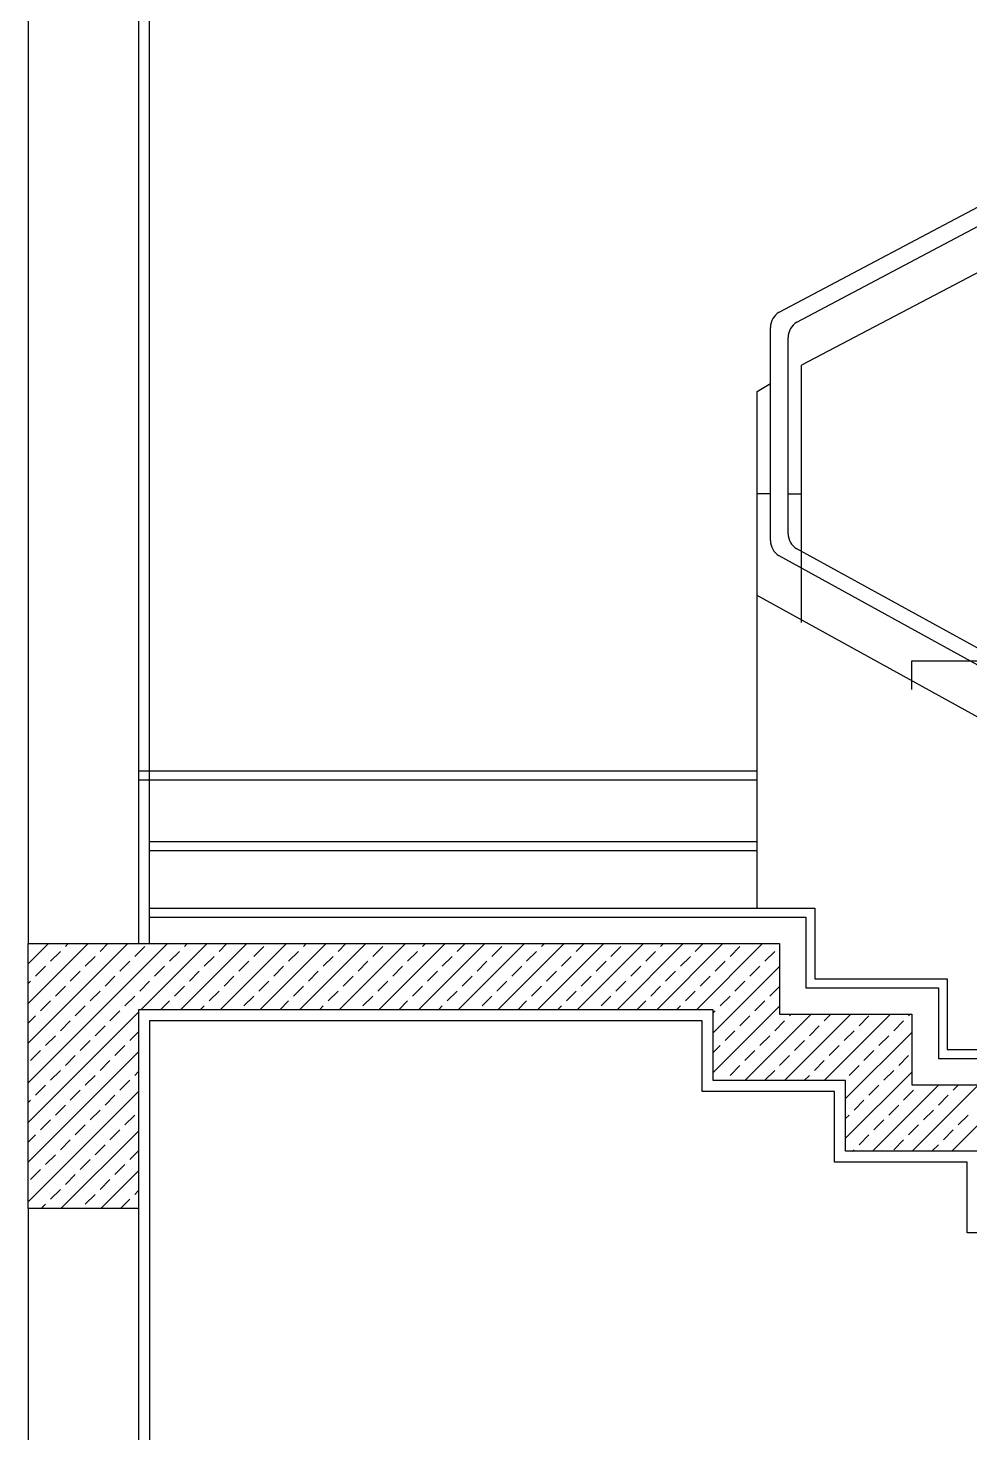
# Model space of a CAD drawing. Header units: millimetres. Extents: x 43168.9 to 43194.6, y -25545.1 to -25543.4.
# Drawn here: x 43181.3636 to 43181.4489, y -25544.7205 to -25544.5933 of the extents above; entities that cross this region are included whole.
import ezdxf

# ---------------------------------------------------------------- set-up
doc = ezdxf.new("R2010")
doc.units = ezdxf.units.MM
doc.header["$LTSCALE"] = 200
doc.linetypes.add('kesit_$0$HIDDEN2', pattern=[0.1875, 0.125, -0.0625])
for name, color, linetype in [('duv_sgh', 4, 'Continuous'), ('kaplama-gnl_sgh', 30, 'Continuous'), ('kesit_$0$gor-2_sgh', 161, 'Continuous'), ('kesit_$0$izd-alt_sgh', 8, 'kesit_$0$HIDDEN2'), ('kesit_$0$metal-mal._sgh', 122, 'Continuous'), ('kolon-b.a_sgh', 6, 'Continuous'), ('siva_sgh', 145, 'Continuous'), ('tarama-betonarme_sgh', 223, 'Continuous')]:
    doc.layers.add(name, color=color, linetype=linetype)

msp = doc.modelspace()

# ---------------------------------------------------------------- linework, layer by layer
at = {"layer": 'duv_sgh'}
for p, q in [((43181.36363774081, -25544.54015896927), (43181.36363774081, -25544.67615896927)), ((43181.36363774081, -25544.54015896927), (43181.36363774081, -25544.67615896927)), ((43181.37363774081, -25544.54015896927), (43181.37363774081, -25544.67615896927)), ((43181.37363774081, -25544.54015896927), (43181.37363774081, -25544.67615896927)), ((43181.36363774081, -25544.70015896927), (43181.36363774081, -25544.74655896927)), ((43181.36363774081, -25544.70015896927), (43181.36363774081, -25544.74655896927)), ((43181.37363774081, -25544.70015896927), (43181.37363774081, -25544.74655896927)), ((43181.37363774081, -25544.70015896927), (43181.37363774081, -25544.74655896927))]:
    msp.add_line(p, q, dxfattribs=at)
at = {"layer": 'kaplama-gnl_sgh'}
for p, q in [((43181.42963774089, -25544.66055896927), (43181.37363774081, -25544.66055896927)), ((43181.42963774089, -25544.66135896927), (43181.37363774081, -25544.66135896927)), ((43181.42963774089, -25544.66135896927), (43181.42963774089, -25544.66135896927)), ((43181.42963774089, -25544.66695896927), (43181.37463774082, -25544.66695896927)), ((43181.42963774089, -25544.66775896927), (43181.37463774082, -25544.66775896927)), ((43181.42963774089, -25544.66775896927), (43181.42963774089, -25544.66775896927)), ((43181.37463774082, -25544.67295896927), (43181.43483774089, -25544.67295896927)), ((43181.43483774089, -25544.67295896927), (43181.43483774089, -25544.67935896927)), ((43181.37463774082, -25544.67375896927), (43181.43403774089, -25544.67375896927)), ((43181.43403774089, -25544.67375896927), (43181.43403774089, -25544.68015896927)), ((43181.43483774089, -25544.67935896927), (43181.44683774089, -25544.67935896927)), ((43181.44683774089, -25544.67935896927), (43181.44683774089, -25544.68575896927)), ((43181.43403774089, -25544.68015896927), (43181.44603774089, -25544.68015896927)), ((43181.44603774089, -25544.68015896927), (43181.44603774089, -25544.68655896927)), ((43181.44683774089, -25544.68575896927), (43181.45883774089, -25544.68575896927)), ((43181.44603774089, -25544.68655896927), (43181.45803774089, -25544.68655896927))]:
    msp.add_line(p, q, dxfattribs=at)
at = {"layer": 'kesit_$0$gor-2_sgh'}
for p, q in [((43181.52063774089, -25544.57809426525), (43181.43363774089, -25544.62378134765)), ((43181.43363774089, -25544.64707200282), (43181.43363774089, -25544.62378134765)), ((43181.42963774089, -25544.62616246657), (43181.43083774089, -25544.62544813089)), ((43181.42963774089, -25544.64464328579), (43181.42963774089, -25544.62616246657)), ((43181.42963774089, -25544.63540287618), (43181.43083774089, -25544.6354100159)), ((43181.43243774089, -25544.63541953552), (43181.43363774089, -25544.63542667524)), ((43181.42963774089, -25544.67295896927), (43181.42963774089, -25544.64464328579)), ((43181.56363774089, -25544.71851329348), (43181.42963774089, -25544.64464328579)), ((43181.42963774089, -25544.66040112753), (43181.42963774089, -25544.64464328579))]:
    msp.add_line(p, q, dxfattribs=at)
at = {"layer": 'kesit_$0$izd-alt_sgh'}
for p, q in [((43181.44363774089, -25544.65314379539), (43181.44363774089, -25544.65055896927)), ((43181.44363774089, -25544.65055896927), (43181.45563774089, -25544.65055896927))]:
    msp.add_line(p, q, dxfattribs=at)
at = {"layer": 'kesit_$0$metal-mal._sgh'}
for p, q in [((43181.43161932445, -25544.61898287004), (43181.51584345815, -25544.57435896927)), ((43181.43321932445, -25544.61989245265), (43181.51911657915, -25544.57435896927)), ((43181.43083774089, -25544.63967154727), (43181.43083774089, -25544.6203577135)), ((43181.43243774089, -25544.63904303408), (43181.43243774089, -25544.62126729611)), ((43181.5643492018, -25544.71253368189), (43181.4332073395, -25544.64041067202)), ((43181.56363774089, -25544.71370542961), (43181.4316073395, -25544.64103918521))]:
    msp.add_line(p, q, dxfattribs=at)
for centre, start, end in [((43181.43243774089, -25544.6203577135), 120.7644804370568, 180), ((43181.43403774089, -25544.62126729611), 120.7644804370568, 180), ((43181.43403774089, -25544.63904303408), 180, 238.7347449933486), ((43181.43243774089, -25544.63967154727), 180, 238.7347449933486)]:
    msp.add_arc(centre, 0.0016, start, end, dxfattribs=at)
at = {"layer": 'kolon-b.a_sgh'}
for p, q in [((43181.36363774081, -25544.70015896927), (43181.36363774081, -25544.67615896927)), ((43181.36363774081, -25544.67615896927), (43181.43163774089, -25544.67615896927)), ((43181.43163774089, -25544.67615896927), (43181.43163774089, -25544.68255896927)), ((43181.42563774089, -25544.68215896927), (43181.37363774081, -25544.68215896927)), ((43181.37363774081, -25544.68215896927), (43181.37363774081, -25544.70015896927)), ((43181.42563774089, -25544.68855896927), (43181.42563774089, -25544.68215896927)), ((43181.43163774089, -25544.68255896927), (43181.44363774089, -25544.68255896927)), ((43181.44363774089, -25544.68255896927), (43181.44363774089, -25544.68895896927)), ((43181.43763774089, -25544.68855896927), (43181.42563774089, -25544.68855896927)), ((43181.43763774089, -25544.69495896927), (43181.43763774089, -25544.68855896927)), ((43181.44363774089, -25544.68895896927), (43181.45563774089, -25544.68895896927)), ((43181.44963774089, -25544.69495896927), (43181.43763774089, -25544.69495896927)), ((43181.37363774081, -25544.70015896927), (43181.36363774081, -25544.70015896927))]:
    msp.add_line(p, q, dxfattribs=at)
at = {"layer": 'siva_sgh'}
for p, q in [((43181.37463774082, -25544.67615896927), (43181.37463774082, -25544.52315896927)), ((43181.37463774082, -25544.67615896927), (43181.37463774082, -25544.67615896927)), ((43181.42463774089, -25544.68315896927), (43181.37463774082, -25544.68315896927)), ((43181.37463774082, -25544.68315896927), (43181.37463774082, -25544.74655896927)), ((43181.42463774089, -25544.68955896927), (43181.42463774089, -25544.68315896927)), ((43181.43663774089, -25544.68955896927), (43181.42463774089, -25544.68955896927)), ((43181.43663774089, -25544.69595896927), (43181.43663774089, -25544.68955896927)), ((43181.44863774089, -25544.69595896927), (43181.43663774089, -25544.69595896927)), ((43181.44863774089, -25544.70235896927), (43181.44863774089, -25544.69595896927)), ((43181.46063774089, -25544.70235896927), (43181.44863774089, -25544.70235896927))]:
    msp.add_line(p, q, dxfattribs=at)
at = {"layer": 'tarama-betonarme_sgh'}
for p, q in [((43181.36363774081, -25544.67799154058), (43181.36547031213, -25544.67615896927)), ((43181.36363774081, -25544.68158364303), (43181.36906241457, -25544.67615896927)), ((43181.36363774081, -25544.68517574548), (43181.37265451702, -25544.67615896927)), ((43181.36363774081, -25544.68876784793), (43181.37624661947, -25544.67615896927)), ((43181.36700767084, -25544.67641766255), (43181.36726636413, -25544.67615896927)), ((43181.37015076048, -25544.67686667536), (43181.37085846657, -25544.67615896927)), ((43181.37383872192, -25544.68215896927), (43181.37983872192, -25544.67615896927)), ((43181.37743082437, -25544.68215896927), (43181.38343082437, -25544.67615896927)), ((43181.37778397818, -25544.67641766255), (43181.37804267147, -25544.67615896927)), ((43181.38092706782, -25544.67686667536), (43181.38163477392, -25544.67615896927)), ((43181.38102292682, -25544.68215896927), (43181.38702292681, -25544.67615896927)), ((43181.38461502927, -25544.68215896927), (43181.39061502927, -25544.67615896927)), ((43181.38820713171, -25544.68215896927), (43181.39420713171, -25544.67615896927)), ((43181.38856028553, -25544.67641766255), (43181.38881897882, -25544.67615896927)), ((43181.39170337517, -25544.67686667536), (43181.39241108127, -25544.67615896927)), ((43181.39179923416, -25544.68215896927), (43181.39779923416, -25544.67615896927)), ((43181.39539133661, -25544.68215896927), (43181.40139133661, -25544.67615896927)), ((43181.39898343906, -25544.68215896927), (43181.40498343906, -25544.67615896927)), ((43181.39933659288, -25544.67641766255), (43181.39959528617, -25544.67615896927)), ((43181.40247968252, -25544.67686667536), (43181.40318738861, -25544.67615896927)), ((43181.40257554151, -25544.68215896927), (43181.40857554151, -25544.67615896927)), ((43181.40616764396, -25544.68215896927), (43181.41216764395, -25544.67615896927)), ((43181.40975974641, -25544.68215896927), (43181.41575974641, -25544.67615896927)), ((43181.41011290022, -25544.67641766255), (43181.41037159351, -25544.67615896927)), ((43181.41325598986, -25544.67686667536), (43181.41396369596, -25544.67615896927)), ((43181.41335184885, -25544.68215896927), (43181.41935184885, -25544.67615896927)), ((43181.4169439513, -25544.68215896927), (43181.4229439513, -25544.67615896927)), ((43181.42053605375, -25544.68215896927), (43181.42653605375, -25544.67615896927)), ((43181.42088920756, -25544.67641766255), (43181.42114790085, -25544.67615896927)), ((43181.42403229721, -25544.67686667536), (43181.4247400033, -25544.67615896927)), ((43181.4241281562, -25544.68215896927), (43181.4301281562, -25544.67615896927)), ((43181.36566063242, -25544.67776470097), (43181.36655865803, -25544.67686667536)), ((43181.36880372206, -25544.67821371378), (43181.36970174767, -25544.67731568817)), ((43181.37329385013, -25544.67731568817), (43181.37419187574, -25544.67641766255)), ((43181.37643693977, -25544.67776470097), (43181.37733496538, -25544.67686667536)), ((43181.37958002941, -25544.67821371378), (43181.38047805502, -25544.67731568817)), ((43181.38407015747, -25544.67731568817), (43181.38496818308, -25544.67641766255)), ((43181.38721324712, -25544.67776470097), (43181.38811127272, -25544.67686667536)), ((43181.39035633676, -25544.67821371378), (43181.39125436237, -25544.67731568817)), ((43181.39484646481, -25544.67731568817), (43181.39574449043, -25544.67641766255)), ((43181.39798955445, -25544.67776470097), (43181.39888758007, -25544.67686667536)), ((43181.4011326441, -25544.67821371378), (43181.40203066971, -25544.67731568817)), ((43181.40562277216, -25544.67731568817), (43181.40652079777, -25544.67641766255)), ((43181.4087658618, -25544.67776470097), (43181.40966388741, -25544.67686667536)), ((43181.41190895144, -25544.67821371378), (43181.41280697706, -25544.67731568817)), ((43181.41639907951, -25544.67731568817), (43181.41729710512, -25544.67641766255)), ((43181.41954216915, -25544.67776470097), (43181.42044019476, -25544.67686667536)), ((43181.42268525879, -25544.67821371378), (43181.4235832844, -25544.67731568817)), ((43181.42717538685, -25544.67731568817), (43181.42807341246, -25544.67641766255)), ((43181.43031847649, -25544.67776470097), (43181.4312165021, -25544.67686667536)), ((43181.364313594, -25544.67911173939), (43181.36521161962, -25544.67821371378)), ((43181.36745668364, -25544.6795607522), (43181.36835470926, -25544.67866272659)), ((43181.37194681171, -25544.67866272659), (43181.37284483731, -25544.67776470097)), ((43181.37508990135, -25544.67911173939), (43181.37598792696, -25544.67821371378)), ((43181.37823299099, -25544.6795607522), (43181.37913101661, -25544.67866272659)), ((43181.38272311905, -25544.67866272659), (43181.38362114466, -25544.67776470097)), ((43181.38586620869, -25544.67911173939), (43181.3867642343, -25544.67821371378)), ((43181.38900929833, -25544.6795607522), (43181.38990732394, -25544.67866272659)), ((43181.3934994264, -25544.67866272659), (43181.39439745201, -25544.67776470097)), ((43181.39664251604, -25544.67911173939), (43181.39754054165, -25544.67821371378)), ((43181.39978560568, -25544.6795607522), (43181.40068363129, -25544.67866272659)), ((43181.40427573374, -25544.67866272659), (43181.40517375935, -25544.67776470097)), ((43181.40741882339, -25544.67911173939), (43181.408316849, -25544.67821371378)), ((43181.41056191303, -25544.6795607522), (43181.41145993864, -25544.67866272659)), ((43181.41505204108, -25544.67866272659), (43181.4159500667, -25544.67776470097)), ((43181.41819513073, -25544.67911173939), (43181.41909315634, -25544.67821371378)), ((43181.42133822037, -25544.6795607522), (43181.42223624598, -25544.67866272659)), ((43181.42563774089, -25544.68424148703), (43181.43163774089, -25544.67824148702)), ((43181.42582834843, -25544.67866272659), (43181.42672637405, -25544.67776470097)), ((43181.42897143807, -25544.67911173939), (43181.42986946369, -25544.67821371378)), ((43181.36363774081, -25544.67978759258), (43181.3638645812, -25544.6795607522)), ((43181.36610964523, -25544.68090779061), (43181.36700767084, -25544.680009765)), ((43181.37059977329, -25544.680009765), (43181.3714977989, -25544.67911173939)), ((43181.37374286293, -25544.68045877781), (43181.37464088854, -25544.6795607522)), ((43181.37688595257, -25544.68090779061), (43181.37778397818, -25544.680009765)), ((43181.38137608063, -25544.680009765), (43181.38227410625, -25544.67911173939)), ((43181.38451917028, -25544.68045877781), (43181.38541719589, -25544.6795607522)), ((43181.38766225992, -25544.68090779061), (43181.38856028553, -25544.680009765)), ((43181.39215238798, -25544.680009765), (43181.39305041359, -25544.67911173939)), ((43181.39529547762, -25544.68045877781), (43181.39619350323, -25544.6795607522)), ((43181.39843856727, -25544.68090779061), (43181.39933659288, -25544.680009765)), ((43181.40292869532, -25544.680009765), (43181.40382672093, -25544.67911173939)), ((43181.40607178496, -25544.68045877781), (43181.40696981058, -25544.6795607522)), ((43181.40921487461, -25544.68090779061), (43181.41011290022, -25544.680009765)), ((43181.41370500267, -25544.680009765), (43181.41460302828, -25544.67911173939)), ((43181.41684809231, -25544.68045877781), (43181.41774611792, -25544.6795607522)), ((43181.41999118195, -25544.68090779061), (43181.42088920756, -25544.680009765)), ((43181.42448131002, -25544.680009765), (43181.42537933563, -25544.67911173939)), ((43181.42762439966, -25544.68045877781), (43181.42852242527, -25544.6795607522)), ((43181.4307674893, -25544.68090779061), (43181.43163774089, -25544.68003753903)), ((43181.36476260681, -25544.68225482903), (43181.36566063242, -25544.68135680342)), ((43181.36925273487, -25544.68135680342), (43181.37015076048, -25544.68045877781)), ((43181.37239582451, -25544.68180581623), (43181.37329385013, -25544.68090779061)), ((43181.37563477392, -25544.68215896927), (43181.37643693977, -25544.68135680342)), ((43181.38002904222, -25544.68135680342), (43181.38092706782, -25544.68045877781)), ((43181.38317213186, -25544.68180581623), (43181.38407015747, -25544.68090779061)), ((43181.38641108126, -25544.68215896927), (43181.38721324712, -25544.68135680342)), ((43181.39080534956, -25544.68135680342), (43181.39170337517, -25544.68045877781)), ((43181.3939484392, -25544.68180581623), (43181.39484646481, -25544.68090779061)), ((43181.39718738861, -25544.68215896927), (43181.39798955445, -25544.68135680342)), ((43181.40158165691, -25544.68135680342), (43181.40247968252, -25544.68045877781)), ((43181.40472474655, -25544.68180581623), (43181.40562277216, -25544.68090779061)), ((43181.40796369596, -25544.68215896927), (43181.4087658618, -25544.68135680342)), ((43181.41235796425, -25544.68135680342), (43181.41325598986, -25544.68045877781)), ((43181.4155010539, -25544.68180581623), (43181.41639907951, -25544.68090779061)), ((43181.4187400033, -25544.68215896927), (43181.41954216915, -25544.68135680342)), ((43181.42313427159, -25544.68135680342), (43181.42403229721, -25544.68045877781)), ((43181.42627736124, -25544.68180581623), (43181.42717538685, -25544.68090779061)), ((43181.42942045088, -25544.68225482903), (43181.43031847649, -25544.68135680342)), ((43181.36363774081, -25544.69235995038), (43181.37363774081, -25544.68235995037)), ((43181.36790569645, -25544.68270384184), (43181.36880372206, -25544.68180581623)), ((43181.3710487861, -25544.68315285465), (43181.37194681171, -25544.68225482903)), ((43181.37922687637, -25544.68215896927), (43181.37958002941, -25544.68180581623)), ((43181.39000318371, -25544.68215896927), (43181.39035633676, -25544.68180581623)), ((43181.40077949106, -25544.68215896927), (43181.4011326441, -25544.68180581623)), ((43181.4115557984, -25544.68215896927), (43181.41190895144, -25544.68180581623)), ((43181.42233210575, -25544.68215896927), (43181.42268525879, -25544.68180581623)), ((43181.42563774089, -25544.68783358947), (43181.43163774089, -25544.68183358947)), ((43181.42563774089, -25544.68244543658), (43181.42582834843, -25544.68225482903)), ((43181.42850446355, -25544.68855896927), (43181.43450446354, -25544.68255896927)), ((43181.43209656599, -25544.68855896927), (43181.43809656599, -25544.68255896927)), ((43181.43256354053, -25544.68270384184), (43181.43270841309, -25544.68255896927)), ((43181.43568866844, -25544.68855896927), (43181.44168866844, -25544.68255896927)), ((43181.43570663017, -25544.68315285465), (43181.43630051555, -25544.68255896927)), ((43181.44333984786, -25544.68270384184), (43181.44348472044, -25544.68255896927)), ((43181.36363774081, -25544.68337969503), (43181.364313594, -25544.68270384184)), ((43181.36655865803, -25544.68405088026), (43181.36745668364, -25544.68315285465)), ((43181.36970174767, -25544.68449989306), (43181.37059977329, -25544.68360186745)), ((43181.42807341246, -25544.68360186745), (43181.42897143807, -25544.68270384184)), ((43181.4312165021, -25544.68405088026), (43181.43211452771, -25544.68315285465)), ((43181.43435959175, -25544.68449989306), (43181.43525761736, -25544.68360186745)), ((43181.43884971981, -25544.68360186745), (43181.43974774542, -25544.68270384184)), ((43181.44199280945, -25544.68405088026), (43181.44289083506, -25544.68315285465)), ((43181.36521161962, -25544.68539791868), (43181.36610964523, -25544.68449989306)), ((43181.36835470926, -25544.68584693148), (43181.36925273487, -25544.68494890587)), ((43181.37284483731, -25544.68494890587), (43181.37363774081, -25544.68415600237)), ((43181.42672637405, -25544.68494890587), (43181.42762439966, -25544.68405088026)), ((43181.42986946369, -25544.68539791868), (43181.4307674893, -25544.68449989306)), ((43181.43301255333, -25544.68584693148), (43181.43391057894, -25544.68494890587)), ((43181.43750268139, -25544.68494890587), (43181.438400707, -25544.68405088026)), ((43181.43763774089, -25544.69020199927), (43181.44363774089, -25544.68420199927)), ((43181.44064577103, -25544.68539791868), (43181.44154379665, -25544.68449989306)), ((43181.36363774081, -25544.69595205282), (43181.37363774081, -25544.68595205282)), ((43181.3638645812, -25544.6867449571), (43181.36476260681, -25544.68584693148)), ((43181.36700767084, -25544.6871939699), (43181.36790569645, -25544.68629594429)), ((43181.3714977989, -25544.68629594429), (43181.37239582451, -25544.68539791868)), ((43181.42563774089, -25544.68603753902), (43181.42627736124, -25544.68539791868)), ((43181.42852242527, -25544.6867449571), (43181.42942045088, -25544.68584693148)), ((43181.43166551491, -25544.6871939699), (43181.43256354053, -25544.68629594429)), ((43181.43615564297, -25544.68629594429), (43181.43705366858, -25544.68539791868)), ((43181.43929873261, -25544.6867449571), (43181.44019675822, -25544.68584693148)), ((43181.44244182226, -25544.6871939699), (43181.44333984786, -25544.68629594429)), ((43181.36566063242, -25544.68854100832), (43181.36655865803, -25544.68764298271)), ((43181.37015076048, -25544.68764298271), (43181.3710487861, -25544.6867449571)), ((43181.42717538685, -25544.68809199551), (43181.42807341246, -25544.6871939699)), ((43181.43031847649, -25544.68854100832), (43181.4312165021, -25544.68764298271)), ((43181.43480860455, -25544.68764298271), (43181.43570663017, -25544.6867449571)), ((43181.4379516942, -25544.68809199551), (43181.43884971981, -25544.6871939699)), ((43181.44109478384, -25544.68854100832), (43181.44199280945, -25544.68764298271)), ((43181.364313594, -25544.68988804674), (43181.36521161962, -25544.68899002112)), ((43181.36880372206, -25544.68899002112), (43181.36970174767, -25544.68809199551)), ((43181.37194681171, -25544.68943903393), (43181.37284483731, -25544.68854100832)), ((43181.37329385013, -25544.68809199551), (43181.37363774081, -25544.68774810482)), ((43181.4267084131, -25544.68855896927), (43181.42672637405, -25544.68854100832)), ((43181.43389261799, -25544.68855896927), (43181.43435959175, -25544.68809199551)), ((43181.43748472044, -25544.68855896927), (43181.43750268139, -25544.68854100832)), ((43181.43763774089, -25544.69379410172), (43181.44363774089, -25544.68779410172)), ((43181.43974774542, -25544.68988804674), (43181.44064577103, -25544.68899002112)), ((43181.44006497579, -25544.69495896927), (43181.44606497579, -25544.68895896927)), ((43181.44365707823, -25544.69495896927), (43181.44965707824, -25544.68895896927)), ((43181.44423787348, -25544.68899002112), (43181.44426892534, -25544.68895896927)), ((43181.44724918068, -25544.69495896927), (43181.45324918068, -25544.68895896927)), ((43181.44738096312, -25544.68943903393), (43181.44786102779, -25544.68895896927)), ((43181.36363774081, -25544.69954415527), (43181.37363774081, -25544.68954415527)), ((43181.36745668364, -25544.69033705954), (43181.36835470926, -25544.68943903393)), ((43181.37059977329, -25544.69078607235), (43181.3714977989, -25544.68988804674)), ((43181.44289083506, -25544.69033705954), (43181.44378886068, -25544.68943903393)), ((43181.4460339247, -25544.69078607235), (43181.44693195032, -25544.68988804674)), ((43181.36363774081, -25544.69056389993), (43181.3638645812, -25544.69033705954)), ((43181.36610964523, -25544.69168409796), (43181.36700767084, -25544.69078607235)), ((43181.36925273487, -25544.69213311077), (43181.37015076048, -25544.69123508516)), ((43181.438400707, -25544.69123508516), (43181.43929873261, -25544.69033705954)), ((43181.44154379665, -25544.69168409796), (43181.44244182226, -25544.69078607235)), ((43181.44468688629, -25544.69213311077), (43181.4455849119, -25544.69123508516)), ((43181.36476260681, -25544.69303113638), (43181.36566063242, -25544.69213311077)), ((43181.36790569645, -25544.69348014918), (43181.36880372206, -25544.69258212357)), ((43181.37239582451, -25544.69258212357), (43181.37329385013, -25544.69168409796)), ((43181.43763774089, -25544.69199805127), (43181.4379516942, -25544.69168409796)), ((43181.44019675822, -25544.69303113638), (43181.44109478384, -25544.69213311077)), ((43181.44333984786, -25544.69348014918), (43181.44423787348, -25544.69258212357)), ((43181.44782997593, -25544.69258212357), (43181.44872800154, -25544.69168409796)), ((43181.36363774081, -25544.69415600237), (43181.364313594, -25544.69348014918)), ((43181.36655865803, -25544.6948271876), (43181.36745668364, -25544.69392916199)), ((43181.36661502926, -25544.70015896927), (43181.37363774081, -25544.69313625772)), ((43181.3710487861, -25544.69392916199), (43181.37194681171, -25544.69303113638)), ((43181.43884971981, -25544.6943781748), (43181.43974774542, -25544.69348014918)), ((43181.44199280945, -25544.6948271876), (43181.44289083506, -25544.69392916199)), ((43181.44648293751, -25544.69392916199), (43181.44738096312, -25544.69303113638)), ((43181.36521161962, -25544.69617422602), (43181.36610964523, -25544.69527620041)), ((43181.36970174767, -25544.69527620041), (43181.37059977329, -25544.6943781748)), ((43181.37284483731, -25544.69572521322), (43181.37363774081, -25544.69493230972)), ((43181.43826892534, -25544.69495896927), (43181.438400707, -25544.6948271876)), ((43181.44545313023, -25544.69495896927), (43181.4460339247, -25544.6943781748)), ((43181.3638645812, -25544.69752126444), (43181.36476260681, -25544.69662323883)), ((43181.36835470926, -25544.69662323883), (43181.36925273487, -25544.69572521322)), ((43181.3714977989, -25544.69707225163), (43181.37239582451, -25544.69617422602)), ((43181.36700767084, -25544.69797027725), (43181.36790569645, -25544.69707225163)), ((43181.37015076048, -25544.69841929005), (43181.3710487861, -25544.69752126444)), ((43181.37020713172, -25544.70015896927), (43181.37363774081, -25544.69672836017)), ((43181.36566063242, -25544.69931731567), (43181.36655865803, -25544.69841929005)), ((43181.36880372206, -25544.69976632847), (43181.36970174767, -25544.69886830286)), ((43181.37329385013, -25544.69886830286), (43181.37363774081, -25544.69852441217)), ((43181.36481897881, -25544.70015896927), (43181.36521161962, -25544.69976632847)), ((43181.37200318371, -25544.70015896927), (43181.37284483731, -25544.69931731567))]:
    msp.add_line(p, q, dxfattribs=at)

doc.saveas('drawing.dxf')
